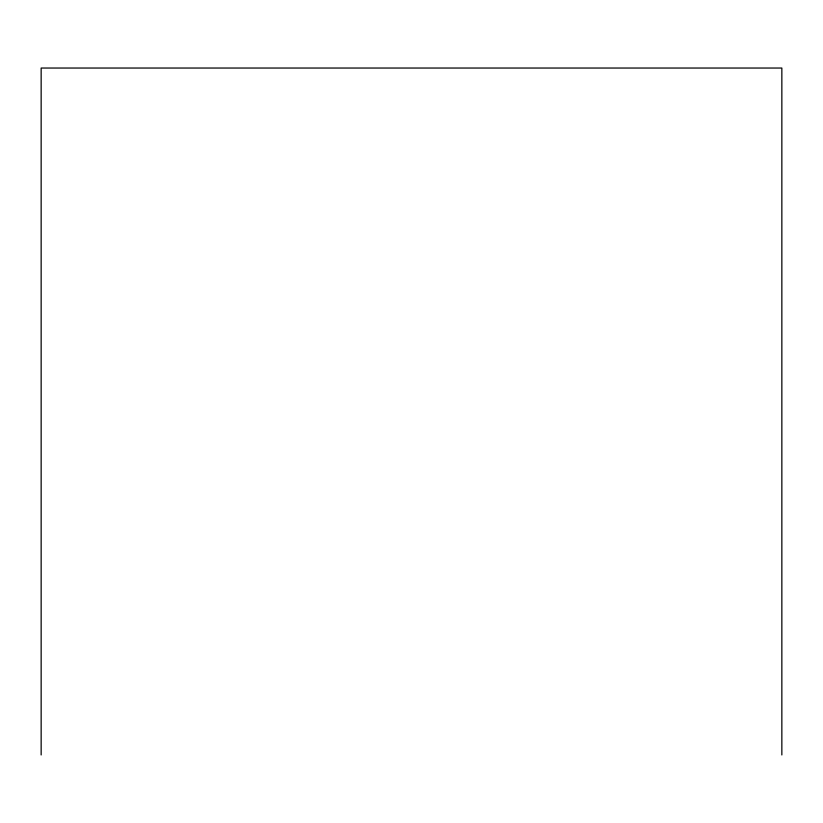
<?xml version="1.0" encoding="UTF-8"?>
<svg xmlns="http://www.w3.org/2000/svg" width="823" height="823" viewBox="0 0 823 823"><rect width="100%" height="100%" fill="white"/><g stroke="black" fill="none" stroke-linecap="round" stroke-linejoin="round"><path stroke-width="1.23" d="M781.85 754.958L781.85 68.042L41.15 68.042L41.15 754.958"/></g></svg>
